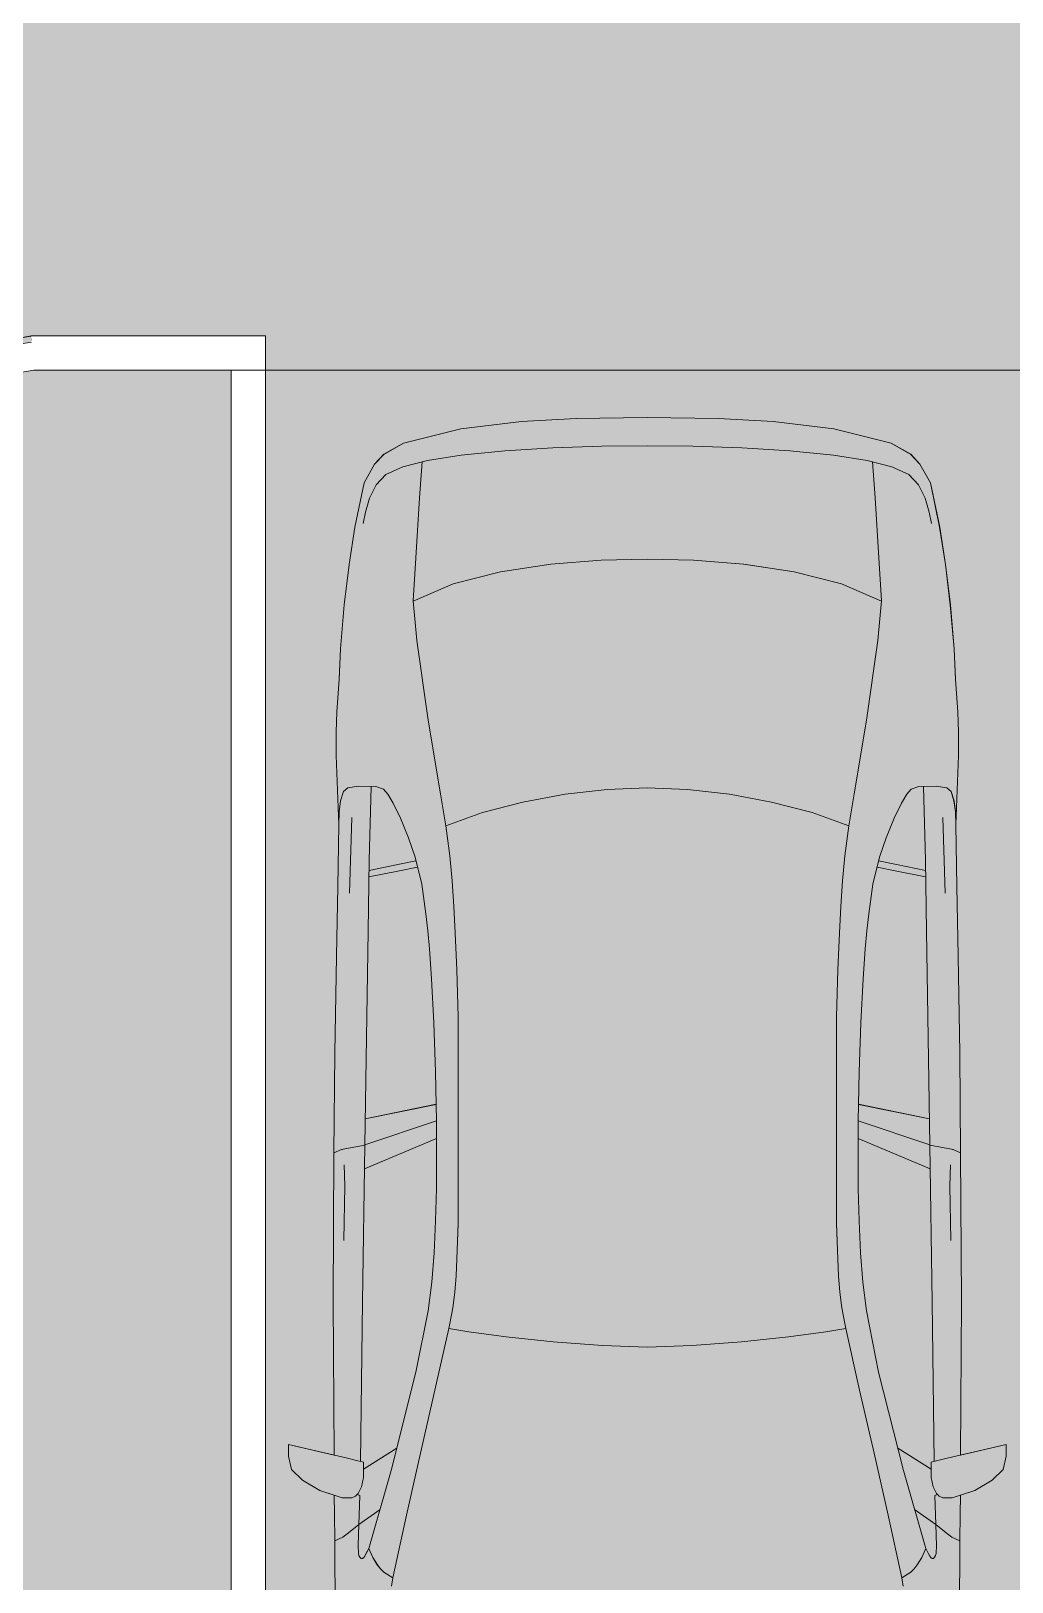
# Model space of a CAD drawing. Header units: millimetres. Extents: x -284281 to 1648660, y -821378 to -151356.
# Drawn here: x 219953 to 222817, y -269226 to -264697 of the extents above; entities that cross this region are included whole.
import ezdxf

# ---------------------------------------------------------------- set-up
doc = ezdxf.new("R2010")
doc.units = ezdxf.units.MM
doc.header["$MEASUREMENT"] = 0
doc.set_wipeout_variables(frame=1)
doc.linetypes.add('Wipeout_Contour', pattern=[1000, 0, -1000])
for name, color, linetype in [('Cars', 7, 'Continuous'), ('Extérieur - Environnement', 7, 'Continuous'), ('Sols_ Dalles', 7, 'Continuous'), ('Structure - Murs extérieurs', 7, 'Continuous')]:
    doc.layers.add(name, color=color, linetype=linetype)

# ---------------------------------------------------------------- blocks, each defined once
blk = doc.blocks.new('Dalle_14_1', base_point=(217961.3, -273253.3))
at = {"layer": 'Sols_ Dalles', "linetype": 'Continuous', "lineweight": 0, "true_color": 0x2e271c}
blk.add_hatch(color=250, dxfattribs=at).paths.add_polyline_path([(217961.3, -273253.3, 0.415791), (219972.1, -275253.2), (252109.1, -275106, 0.414214), (254098.3, -273095.2), (254087.4, -271073, -0.001346), (254087.4, -271062.3), (253905.6, -271062.3), (253905.6, -267687.3), (253887.3, -267687.3), (253887.3, -265687.3), (250537.6, -265687.3), (250537.6, -270787.3), (250537.7, -271092.1), (250548.6, -273114.3), (220537.6, -273253.3), (220537.6, -270687.3), (220537.6, -265687.3), (219961.3, -265687.3, 0.258849), (218113.8, -267154.8, 0.098562), (217961.3, -267920.6)])
at = {"layer": 'Sols_ Dalles', "color": 250, "linetype": 'Continuous', "lineweight": 5, "true_color": 0x1f1f1f, "flags": 128}
blk.add_lwpolyline([(217961.3, -273253.3, 0.415791), (219972.1, -275253.2), (252109.1, -275106, 0.414214), (254098.3, -273095.2), (254087.4, -271073, -0.001346), (254087.4, -271062.3), (253905.6, -271062.3), (253905.6, -267687.3), (253887.3, -267687.3), (253887.3, -265687.3), (250537.6, -265687.3), (250537.6, -270787.3), (250537.7, -271092.1), (250548.6, -273114.3), (220537.6, -273253.3), (220537.6, -270687.3), (220537.6, -265687.3), (219961.3, -265687.3, 0.258849), (218113.8, -267154.8, 0.098562), (217961.3, -267920.6)], format="xyb", close=True, dxfattribs=at)
blk = doc.blocks.new('Mur_62_1', base_point=(220537.6, -270787.3))
at = {"color": 254, "linetype": 'Wipeout_Contour', "lineweight": 0, "ltscale": 1035785.913014329}
blk.add_wipeout([(220537.6, -265687.3), (220637.6, -265587.3), (220537.6, -265587.3)], dxfattribs=at).dxf.layer = 'Structure - Murs extérieurs'
at = {"color": 254, "linetype": 'Wipeout_Contour', "lineweight": 0, "ltscale": 1389018.786850129}
blk.add_wipeout([(220537.6, -265687.3), (220537.6, -270687.3), (220637.6, -270687.3), (220637.6, -265687.3)], dxfattribs=at).dxf.layer = 'Structure - Murs extérieurs'
at = {"color": 254, "linetype": 'Wipeout_Contour', "lineweight": 0, "ltscale": 1035926.861713078}
blk.add_wipeout([(220537.6, -265687.3), (220637.6, -265687.3), (220637.6, -265587.3)], dxfattribs=at).dxf.layer = 'Structure - Murs extérieurs'
at = {"layer": 'Structure - Murs extérieurs', "color": 7, "linetype": 'Continuous', "lineweight": 5, "flags": 128}
for points in [[(220637.6, -265587.3), (220537.6, -265587.3)], [(220637.6, -270687.3), (220637.6, -265587.3)], [(220537.6, -265687.3), (220537.6, -270687.3)]]:
    blk.add_lwpolyline(points, dxfattribs=at)
blk = doc.blocks.new('Mur_63_1', base_point=(220537.6, -265687.3))
at = {"color": 254, "linetype": 'Wipeout_Contour', "lineweight": 0, "ltscale": 1380273.231885959}
blk.add_wipeout([(219953.1, -265587.3), (219961.3, -265687.3), (220537.6, -265687.3), (220537.6, -265587.3)], dxfattribs=at).dxf.layer = 'Structure - Murs extérieurs'
at = {"layer": 'Structure - Murs extérieurs', "color": 7, "linetype": 'Continuous', "lineweight": 5, "flags": 128}
for points in [[(220537.6, -265587.3), (219953.1, -265587.3)], [(219961.3, -265687.3), (220537.6, -265687.3)]]:
    blk.add_lwpolyline(points, dxfattribs=at)
blk = doc.blocks.new('Mur_64_1', base_point=(219961.3, -265687.3))
at = {"layer": 'Structure - Murs extérieurs', "color": 7, "linetype": 'Continuous', "lineweight": 5}
for radius, start in [(2531.4, 99.2457), (2431.4, 99.4344)]:
    blk.add_arc((220359.9, -268085.9), radius, start, 157.4841, dxfattribs=at)
blk = doc.blocks.new('Car 0025')
at = {"layer": 'Cars', "color": 7, "linetype": 'Continuous', "lineweight": 13}
for p, q in [((-219.5, 4667.4), (-379.7, 4658.6)), ((-379.7, 4658.6), (-219.5, 4667.4)), ((-12.1, 4670), (-219.5, 4667.4)), ((-219.5, 4667.4), (-12.1, 4670)), ((195.3, 4667.4), (-12.1, 4670)), ((195.3, 4667.4), (-12.1, 4670)), ((355.5, 4658.6), (195.3, 4667.4)), ((355.5, 4658.6), (195.3, 4667.4)), ((-556.6, 4637.7), (-723.6, 4595.1)), ((-723.6, 4595.1), (-556.6, 4637.7)), ((-379.7, 4658.6), (-556.6, 4637.7)), ((-556.6, 4637.7), (-379.7, 4658.6)), ((532.4, 4637.7), (355.5, 4658.6)), ((532.4, 4637.7), (355.5, 4658.6)), ((699.4, 4595.1), (532.4, 4637.7)), ((699.4, 4595.1), (532.4, 4637.7)), ((-723.6, 4595.1), (-781.2, 4562.9)), ((-781.2, 4562.9), (-723.6, 4595.1)), ((-428.3, 4573.2), (-287.8, 4581.6)), ((-287.8, 4581.6), (-145.2, 4586.3)), ((-145.2, 4586.3), (-12.1, 4587.6)), ((121, 4586.3), (-12.1, 4587.6)), ((263.6, 4581.6), (121, 4586.3)), ((404.1, 4573.2), (263.6, 4581.6)), ((757, 4562.9), (699.4, 4595.1)), ((757, 4562.9), (699.4, 4595.1)), ((-808.1, 4534), (-838.7, 4479.2)), ((-838.7, 4479.2), (-808.1, 4534)), ((-781.2, 4562.9), (-808.1, 4534)), ((-808.1, 4534), (-781.2, 4562.9)), ((-653.9, 4545.2), (-725.8, 4526.4)), ((-669.8, 4541.1), (-677, 4436)), ((-653.9, 4545.2), (-555.5, 4560.7)), ((-555.6, 4560.7), (-428.3, 4573.2)), ((531.4, 4560.7), (404.1, 4573.2)), ((629.7, 4545.2), (531.3, 4560.7)), ((629.7, 4545.2), (701.6, 4526.4)), ((645.6, 4541.1), (652.8, 4436)), ((783.9, 4534), (757, 4562.9)), ((783.9, 4534), (757, 4562.9)), ((814.5, 4479.2), (783.9, 4534)), ((814.5, 4479.2), (783.9, 4534)), ((-804.1, 4473.7), (-775.5, 4503.8)), ((-775.5, 4503.8), (-725.8, 4526.4)), ((751.3, 4503.8), (701.6, 4526.4)), ((779.9, 4473.7), (751.3, 4503.8)), ((-838.7, 4479.2), (-865.6, 4350.2)), ((-865.6, 4350.2), (-838.7, 4479.2)), ((-822.9, 4435.1), (-804.1, 4473.7)), ((798.7, 4435.1), (779.9, 4473.7)), ((841.4, 4350.2), (814.5, 4479.2)), ((841.4, 4350.2), (814.5, 4479.2)), ((-841.6, 4360.5), (-835.2, 4394.2)), ((-835.2, 4394.2), (-822.9, 4435.1)), ((-677, 4436), (-687.9, 4260.3)), ((652.8, 4436), (663.7, 4260.3)), ((811, 4394.2), (798.7, 4435.1)), ((817.4, 4360.5), (811, 4394.2)), ((-865.6, 4350.2), (-882.9, 4241.4)), ((-865.6, 4350.2), (-882.9, 4241.4)), ((858.7, 4241.4), (841.4, 4350.2)), ((841.4, 4350.2), (858.7, 4241.4)), ((-687.9, 4260.3), (-696.1, 4134.7)), ((663.7, 4260.3), (671.9, 4134.7)), ((-882.9, 4241.4), (-896.8, 4123.3)), ((-882.9, 4241.4), (-896.8, 4123.3)), ((-882.9, 4241.4), (-882.9, 4241.4)), ((-440.9, 4220.2), (-578.8, 4185.2)), ((-293.4, 4242.1), (-440.9, 4220.2)), ((-146.9, 4253.4), (-293.4, 4242.1)), ((-12.1, 4256.8), (-146.9, 4253.4)), ((-12.1, 4256.8), (122.7, 4253.4)), ((122.7, 4253.4), (269.2, 4242.1)), ((269.2, 4242.1), (416.7, 4220.2)), ((416.7, 4220.2), (554.6, 4185.2)), ((872.6, 4123.3), (858.7, 4241.4)), ((858.7, 4241.4), (872.6, 4123.3)), ((-578.8, 4185.2), (-696.1, 4134)), ((554.6, 4185.2), (671.9, 4134)), ((-896.8, 4123.3), (-908.3, 3994.9)), ((-908.3, 3994.9), (-896.8, 4123.3)), ((-696.1, 4134.7), (-684.8, 4018.8)), ((671.9, 4134.7), (660.6, 4018.8)), ((884.1, 3994.9), (872.6, 4123.3)), ((884.1, 3994.9), (872.6, 4123.3)), ((-908.3, 3994.9), (-912.1, 3905.8)), ((-912.1, 3905.8), (-908.3, 3994.9)), ((-684.8, 4018.8), (-652, 3786.7)), ((660.6, 4018.8), (627.8, 3786.7)), ((887.9, 3905.8), (884.1, 3994.9)), ((887.9, 3905.8), (884.1, 3994.9)), ((-912.1, 3905.8), (-918.5, 3810.1)), ((-918.5, 3810.1), (-912.1, 3905.8)), ((894.3, 3810.1), (887.9, 3905.8)), ((894.3, 3810.1), (887.9, 3905.8)), ((-918.5, 3810.1), (-920.3, 3752.2)), ((-920.3, 3752.2), (-918.5, 3810.1)), ((896.1, 3752.2), (894.3, 3810.1)), ((896.1, 3752.2), (894.3, 3810.1)), ((-652, 3786.7), (-615.8, 3571.1)), ((627.8, 3786.7), (591.6, 3571.1)), ((-920.3, 3752.2), (-920.3, 3683.6)), ((-920.3, 3752.2), (-920.3, 3683.6)), ((896.1, 3683.6), (896.1, 3752.2)), ((896.1, 3752.2), (896.1, 3683.6)), ((-920.3, 3683.6), (-913, 3480.7)), ((-913, 3480.7), (-920.3, 3683.6)), ((888.9, 3480.7), (896.1, 3683.6)), ((888.9, 3480.7), (896.1, 3683.6)), ((-899.1, 3578.6), (-907.5, 3550.6)), ((-886.4, 3589.1), (-899.1, 3578.6)), ((-855.4, 3593.9), (-886.4, 3589.1)), ((-804.8, 3592.7), (-855.4, 3593.9)), ((-824, 3377.8), (-818.1, 3593)), ((-782.3, 3585.5), (-804.8, 3592.7)), ((-769.3, 3570.3), (-782.3, 3585.5)), ((-129.6, 3584), (-252.3, 3570.1)), ((-12.1, 3588.7), (-129.6, 3584)), ((-12.1, 3588.7), (105.4, 3584)), ((105.4, 3584), (228.1, 3570.1)), ((745.1, 3570.3), (758.1, 3585.5)), ((758.1, 3585.5), (780.6, 3592.7)), ((780.6, 3592.7), (831.2, 3593.9)), ((799.8, 3377.8), (793.9, 3593)), ((831.2, 3593.9), (862.2, 3589.1)), ((862.2, 3589.1), (874.9, 3578.6)), ((874.9, 3578.6), (883.3, 3550.6)), ((-907.5, 3550.6), (-911.8, 3519.1)), ((-754.4, 3544.1), (-769.3, 3570.3)), ((-733, 3500.1), (-754.4, 3544.1)), ((-615.8, 3571.1), (-600.6, 3478)), ((-375.1, 3547.5), (-492.9, 3516.7)), ((-252.3, 3570.1), (-375.1, 3547.5)), ((228.1, 3570.1), (350.9, 3547.5)), ((350.9, 3547.5), (468.7, 3516.7)), ((591.6, 3571.1), (576.4, 3478)), ((708.8, 3500.1), (730.2, 3544.1)), ((730.2, 3544.1), (745.1, 3570.3)), ((883.3, 3550.6), (887.6, 3519.1)), ((-911.8, 3519.1), (-913, 3480.7)), ((-874.4, 3501.9), (-881.8, 3281.1)), ((-709.6, 3442.8), (-733, 3500.1)), ((-492.9, 3516.7), (-600.6, 3478)), ((468.7, 3516.7), (576.4, 3478)), ((685.4, 3442.8), (708.8, 3500.1)), ((850.2, 3501.9), (857.6, 3281.1)), ((887.6, 3519.1), (888.9, 3480.7)), ((-913, 3480.7), (-915.3, 3300.4)), ((-915.3, 3300.4), (-913, 3480.7)), ((-690.2, 3386.2), (-709.6, 3442.8)), ((-600.6, 3478), (-588.9, 3390.6)), ((576.4, 3478), (564.8, 3390.6)), ((666.1, 3386.2), (685.4, 3442.8)), ((891.1, 3300.4), (888.9, 3480.7)), ((891.1, 3300.4), (888.9, 3480.7)), ((-826.9, 3170.4), (-824, 3377.8)), ((-824.4, 3348), (-740, 3365.2)), ((-740.3, 3346), (-682.9, 3357.1)), ((-740, 3365.2), (-687.5, 3375.4)), ((-670.4, 3308.1), (-690.2, 3386.2)), ((-588.9, 3390.6), (-582.3, 3317.1)), ((564.8, 3390.6), (558.1, 3317.1)), ((646.2, 3308.1), (666.1, 3386.2)), ((716.1, 3346), (658.7, 3357.1)), ((715.8, 3365.2), (663.3, 3375.4)), ((800.2, 3348), (715.8, 3365.2)), ((802.7, 3170.4), (799.8, 3377.8)), ((-824.7, 3328.7), (-740.3, 3346)), ((-659, 3220.7), (-670.4, 3308.1)), ((-582.3, 3317.1), (-577.3, 3242.7)), ((558.1, 3317.1), (553.1, 3242.7)), ((634.8, 3220.7), (646.2, 3308.1)), ((800.5, 3328.7), (716.1, 3346)), ((-915.3, 3300.4), (-919.6, 3097.2)), ((-915.3, 3300.4), (-919.6, 3097.2)), ((895.4, 3097.2), (891.1, 3300.4)), ((891.1, 3300.4), (895.4, 3097.2)), ((-653.2, 3171.1), (-659, 3220.7)), ((-577.3, 3242.7), (-572.9, 3165.9)), ((553.1, 3242.7), (548.7, 3165.9)), ((629, 3171.1), (634.8, 3220.7)), ((-831.9, 2859.6), (-826.9, 3170.4)), ((-648.1, 3119.2), (-653.2, 3171.1)), ((623.9, 3119.2), (629, 3171.1)), ((807.7, 2859.6), (802.7, 3170.4)), ((-572.9, 3165.9), (-568.1, 3057.7)), ((548.7, 3165.9), (543.9, 3057.7)), ((-919.6, 3097.2), (-924.4, 2813.9)), ((-919.6, 3097.2), (-924.4, 2813.9)), ((-641.8, 3031.2), (-648.1, 3119.2)), ((617.6, 3031.2), (623.9, 3119.2)), ((900.2, 2813.9), (895.4, 3097.2)), ((895.4, 3097.2), (900.2, 2813.9)), ((-568.1, 3057.8), (-564.2, 2920.2)), ((543.9, 3057.8), (540, 2920.2)), ((-635.4, 2903.1), (-641.8, 3031.2)), ((611.2, 2903.1), (617.6, 3031.2)), ((-630.4, 2759.9), (-635.4, 2903.1)), ((-564.2, 2920.2), (-564.1, 2317.3)), ((540, 2920.2), (539.9, 2317.3)), ((606.2, 2759.9), (611.2, 2903.1)), ((-836.8, 2545.3), (-831.9, 2859.6)), ((812.6, 2545.3), (807.7, 2859.6)), ((-924.4, 2813.9), (-926.9, 2522.7)), ((-924.4, 2813.9), (-926.9, 2522.7)), ((902.7, 2522.7), (900.2, 2813.9)), ((900.2, 2813.9), (902.7, 2522.7)), ((-628, 2616.3), (-630.4, 2759.9)), ((603.8, 2616.3), (606.2, 2759.9)), ((-835.6, 2622.4), (-628.8, 2664.8)), ((811.4, 2622.4), (604.6, 2664.8)), ((-628, 2616.3), (-836.8, 2546.4)), ((-627.5, 2418.3), (-628, 2616.3)), ((603.3, 2418.3), (603.8, 2616.3)), ((603.8, 2616.3), (812.6, 2546.4)), ((-900, 2533.7), (-874.1, 2538.4)), ((-874.1, 2538.4), (-836.8, 2545.3)), ((-836.8, 2545.3), (-843.3, 2088.2)), ((-837.8, 2476.4), (-627.9, 2564.8)), ((813.6, 2476.4), (603.7, 2564.8)), ((812.6, 2545.3), (819.1, 2088.2)), ((849.9, 2538.4), (812.6, 2545.3)), ((875.8, 2533.7), (849.9, 2538.4)), ((-926.9, 2522.7), (-928.9, 2089.8)), ((-928.9, 2089.8), (-926.9, 2522.7)), ((-926.9, 2522.7), (-905.2, 2532.4)), ((-905.2, 2532.4), (-903.2, 2533)), ((-903.2, 2533), (-900, 2533.7)), ((879.1, 2533), (875.8, 2533.7)), ((881, 2532.4), (879.1, 2533)), ((902.7, 2522.7), (881, 2532.4)), ((904.7, 2089.8), (902.7, 2522.7)), ((904.7, 2089.8), (902.7, 2522.7)), ((-897, 2487.7), (-895.5, 2426.5)), ((872.8, 2487.7), (871.3, 2426.5)), ((-895.5, 2426.5), (-898.1, 2267.2)), ((-630.6, 2324.2), (-627.5, 2418.3)), ((606.4, 2324.2), (603.3, 2418.3)), ((871.3, 2426.5), (873.9, 2267.2)), ((-634.8, 2231.6), (-630.6, 2324.2)), ((-564.1, 2317.3), (-567.9, 2213)), ((539.9, 2317.3), (543.8, 2213)), ((610.6, 2231.6), (606.4, 2324.2)), ((-640.9, 2145.4), (-634.8, 2231.6)), ((616.7, 2145.4), (610.6, 2231.6)), ((-567.9, 2213), (-570.5, 2163.8)), ((543.8, 2213), (546.3, 2163.8)), ((-652.1, 2062.2), (-640.9, 2145.4)), ((-570.5, 2163.8), (-574.3, 2116.7)), ((546.3, 2163.8), (550.1, 2116.7)), ((627.9, 2062.2), (616.7, 2145.4)), ((-928.9, 2089.8), (-926.4, 1640.4)), ((-926.4, 1640.4), (-928.9, 2089.8)), ((-843.3, 2088.2), (-849.7, 1622.1)), ((-574.3, 2116.7), (-580.1, 2070.5)), ((550.1, 2116.7), (555.9, 2070.5)), ((819.1, 2088.2), (825.5, 1622.1)), ((902.2, 1640.4), (904.7, 2089.8)), ((902.2, 1640.4), (904.7, 2089.8)), ((-687.5, 1882.8), (-652.1, 2062.2)), ((-580.1, 2070.5), (-588.5, 2025.1)), ((555.9, 2070.5), (564.3, 2025.1)), ((663.3, 1882.8), (627.9, 2062.2)), ((-591.8, 2010.3), (-632, 1830.3)), ((-591.8, 2010.3), (-588.8, 2024.6)), ((-591.8, 2010.3), (-532.9, 2000.2)), ((-588.8, 2024.6), (-588.4, 2025.3)), ((-532.9, 2000.2), (-424.2, 1986.1)), ((508.7, 2000.2), (400, 1986.1)), ((567.6, 2010.3), (508.7, 2000.2)), ((564.6, 2024.6), (564.2, 2025.3)), ((567.6, 2010.3), (564.6, 2024.6)), ((567.6, 2010.3), (607.8, 1830.3)), ((-424.2, 1986.1), (-287.2, 1971.5)), ((-287.2, 1971.5), (-142.7, 1960.1)), ((-142.7, 1960.1), (-12.1, 1955.6)), ((118.5, 1960.1), (-12.1, 1955.6)), ((263, 1971.5), (118.5, 1960.1)), ((400, 1986.1), (263, 1971.5)), ((-759.7, 1595.1), (-687.5, 1882.8)), ((735.5, 1595.1), (663.3, 1882.8)), ((-632, 1830.3), (-674.2, 1645.7)), ((607.8, 1830.3), (650, 1645.7)), ((-926.4, 1640.4), (-1059.8, 1671.2)), ((-1059.8, 1671.2), (-1059.8, 1636.9)), ((-1059.8, 1671.2), (-887.7, 1631.5)), ((-1059.8, 1671.2), (-1059.8, 1636.9)), ((-1059.8, 1636.9), (-1050.9, 1598.8)), ((-1050.9, 1598.8), (-1059.8, 1636.9)), ((-887.7, 1631.5), (-864.6, 1626)), ((-743.3, 1660.3), (-840.5, 1599.8)), ((-674.2, 1645.7), (-715.3, 1465.4)), ((650, 1645.7), (691.1, 1465.4)), ((719.1, 1660.3), (816.3, 1599.8)), ((863.5, 1631.5), (840.4, 1626)), ((1035.6, 1671.2), (863.5, 1631.5)), ((1035.6, 1671.2), (902.2, 1640.4)), ((1026.7, 1598.8), (1035.6, 1636.9)), ((1026.7, 1598.8), (1035.6, 1636.9)), ((1035.6, 1636.9), (1035.6, 1671.2)), ((1035.6, 1671.2), (1035.6, 1636.9)), ((-1050.9, 1598.8), (-1019.1, 1566.8)), ((-1019.1, 1566.8), (-1050.9, 1598.8)), ((-864.6, 1626), (-840.5, 1619.8)), ((-840.5, 1619.8), (-840.5, 1574.6)), ((-759.7, 1595.1), (-825.1, 1368)), ((735.5, 1595.1), (800.9, 1368)), ((840.4, 1626), (816.3, 1619.8)), ((816.3, 1619.8), (816.3, 1574.6)), ((994.9, 1566.8), (1026.7, 1598.8)), ((994.9, 1566.8), (1026.7, 1598.8)), ((-1019.1, 1566.8), (-968.5, 1537.3)), ((-968.5, 1537.3), (-1019.1, 1566.8)), ((-846.5, 1548.1), (-856.3, 1528)), ((-840.5, 1574.6), (-846.5, 1548.1)), ((816.3, 1574.6), (822.3, 1548.1)), ((822.3, 1548.1), (832.1, 1528)), ((944.3, 1537.3), (994.9, 1566.8)), ((944.3, 1537.3), (994.9, 1566.8)), ((-968.5, 1537.3), (-926, 1523.1)), ((-902.5, 1515.3), (-968.5, 1537.3)), ((-926, 1523.1), (-925.7, 1467.7)), ((-925.7, 1467.7), (-926, 1523.1)), ((-874.6, 1515.3), (-902.5, 1515.3)), ((-864.4, 1520.4), (-874.6, 1515.3)), ((-856.3, 1528), (-864.4, 1520.4)), ((-851.4, 1522.3), (-858.6, 1525.8)), ((-851.4, 1522.3), (-854.4, 1437.8)), ((827.2, 1522.3), (834.4, 1525.8)), ((827.2, 1522.3), (830.2, 1437.8)), ((832.1, 1528), (840.2, 1520.4)), ((840.2, 1520.4), (850.4, 1515.3)), ((850.4, 1515.3), (878.3, 1515.3)), ((878.3, 1515.3), (944.3, 1537.3)), ((901.5, 1467.7), (901.8, 1523.1)), ((901.5, 1467.7), (901.8, 1523.1)), ((901.8, 1523.1), (944.3, 1537.3)), ((-925.7, 1467.7), (-924.7, 1389.7)), ((-925.7, 1467.7), (-924.7, 1389.7)), ((-792.3, 1482), (-854.4, 1437.8)), ((-715.3, 1465.4), (-755.5, 1282.4)), ((691.1, 1465.4), (731.3, 1282.4)), ((768.1, 1482), (830.2, 1437.8)), ((900.5, 1389.7), (901.5, 1467.7)), ((901.5, 1467.7), (900.5, 1389.7)), ((-879.3, 1417.7), (-900.9, 1401.3)), ((-854.4, 1437.8), (-879.3, 1417.7)), ((-854.4, 1437.8), (-856.2, 1376.4)), ((830.2, 1437.8), (855.1, 1417.7)), ((830.2, 1437.8), (832, 1376.4)), ((855.1, 1417.7), (876.7, 1401.3)), ((-900.9, 1401.3), (-924.7, 1389.7)), ((-924.7, 1389.7), (-920.5, 734.5)), ((-924.7, 1389.7), (-920.5, 734.5)), ((-856.2, 1376.4), (-855, 1353.4)), ((-832.4, 1354), (-825.1, 1368)), ((-825.1, 1368), (-813.7, 1341.5)), ((800.9, 1368), (789.5, 1341.5)), ((808.2, 1354), (800.9, 1368)), ((832, 1376.4), (830.8, 1353.4)), ((876.7, 1401.3), (900.5, 1389.7)), ((896.3, 734.5), (900.5, 1389.7)), ((900.5, 1389.7), (896.3, 734.5)), ((-855, 1353.4), (-853.9, 1347.6)), ((-853.9, 1347.6), (-851, 1342)), ((-847.5, 1338.9), (-851, 1342)), ((-843.8, 1338.8), (-847.5, 1338.9)), ((-839.9, 1341.4), (-843.8, 1338.8)), ((-839.9, 1341.4), (-836.8, 1345.8)), ((-836.8, 1345.8), (-832.5, 1354)), ((-813.7, 1341.5), (-800.3, 1320)), ((-800.3, 1320), (-791.1, 1308.8)), ((776.1, 1320), (766.9, 1308.8)), ((789.5, 1341.5), (776.1, 1320)), ((812.6, 1345.8), (808.3, 1354)), ((815.7, 1341.4), (812.6, 1345.8)), ((815.7, 1341.4), (819.6, 1338.8)), ((819.6, 1338.8), (823.3, 1338.9)), ((823.3, 1338.9), (826.8, 1342)), ((829.7, 1347.6), (826.8, 1342)), ((830.8, 1353.4), (829.7, 1347.6)), ((-791.1, 1308.8), (-781.4, 1298.4)), ((-781.4, 1298.4), (-755.5, 1282.4)), ((-755.5, 1282.4), (-758.8, 1257.5)), ((-755.5, 1282.4), (-755.5, 1282.4)), ((757.2, 1298.4), (731.3, 1282.4)), ((731.3, 1282.4), (734.6, 1257.5)), ((731.3, 1282.4), (731.3, 1282.4)), ((766.9, 1308.8), (757.2, 1298.4))]:
    blk.add_line(p, q, dxfattribs=at)

msp = doc.modelspace()

# ---------------------------------------------------------------- hatches: boundary and pattern name
at = {"linetype": 'Continuous', "lineweight": 0, "true_color": 0x6f6f6f}
h = msp.add_hatch(color=8, dxfattribs=at)
h.paths.add_polyline_path([(141848.4421, -295062.57111), (269220.82107, -293826.86817), (269220.82107, -270902.73426), (268763.04853, -270902.73426), (254213.59981, -271040.57524), (254213.59981, -163437.63526), (153156.19977, -163437.63526), (153156.19977, -271040.57524), (153182.9625, -271040.57014), (153183.14559, -272000.51417, -0.4094273642), (149183.68145, -275935.04226), (141848.4421, -275935.04226)])
h.paths.add_polyline_path([(158435.58359, -260639.95299), (155145.58359, -260639.95299), (155145.58359, -248364.9528), (155145.58359, -243089.97435), (155145.58359, -242189.97435), (158435.58359, -242189.97435)], flags=0)
h.paths.add_polyline_path([(161503.43335, -171995.57011), (161503.43335, -193810.57122), (161503.43335, -230015.57011), (161503.43335, -260810.57129), (196775.04197, -260810.57129), (196775.04197, -222495.57011), (186955.54197, -222495.57011), (186955.54197, -218295.57011), (196754.55038, -218295.57011), (196754.55038, -208495.57004), (196754.55038, -204495.57011), (193355.54197, -204495.57011), (193355.54197, -195161.53481), (195576.03357, -195161.53481), (195576.03357, -189810.57129), (217850.06795, -189810.57129), (217850.06795, -262266.88531), (245610.04479, -262266.88531), (245610.04479, -253395.57129), (245626.03357, -253395.57129), (246426.03357, -253395.57129), (247826.03357, -253395.57129), (247826.03357, -248005.57129), (247826.03357, -246605.57129), (245626.03357, -246605.57129), (245610.04479, -246605.57129), (245610.04479, -171995.57011), (212806.27958, -171995.57011)], flags=0)
h.paths.add_polyline_path([(162737.04244, -269433.91257, -0.0903186603), (162858.77258, -268727.62319, -0.2014487277), (163912.63869, -267592.73981, -0.1042114453), (164718.00561, -267415.05524), (165317.97869, -267409.37112, -0.1040446075), (166125.35422, -267571.24421, -0.2382554567), (167284.25653, -268953.31764, -0.0551886218), (167336.83602, -269390.33428), (167338.93075, -269611.43843), (167351.04633, -270890.26697), (167092.5827, -271892.76052, -0.2679491924), (165370.08316, -272909.1243), (164770.11009, -272914.80843, -0.1937174639), (163379.25202, -272370.18517, -0.0705687558), (163028.66346, -271931.26196, -0.1316524976), (162751.25276, -270933.84526)], flags=0)
h.paths.add_polyline_path([(175327.75206, -275599.00212, -0.4157910988), (173316.98603, -273599.0311), (173316.98603, -273452.05237), (173330.48786, -267377.82411, -0.3805567013), (175316.98603, -265609.82626), (175394.71409, -265609.82626), (175394.71409, -270609.82626), (190394.71409, -270609.82626), (190394.71409, -265609.82626), (195356.19118, -265609.82626, -0.4142135624), (196856.19118, -267109.82626), (196856.19118, -273660.69924, -0.3455016121), (195137.28541, -275433.43196)], flags=0)
h.paths.add_polyline_path([(205510.09252, -271504.08297, -0.1344739343), (205230.94767, -270484.93746), (205230.94767, -268984.93746, -0.4142135624), (207230.94767, -266984.93746), (207830.94767, -266984.93746, -0.4142135624), (209830.94767, -268984.93746), (209830.94767, -270484.93746, -0.1288203455), (209574.03043, -271465.58136, -0.2709362909), (207830.94767, -272484.93746), (207230.94767, -272484.93746, -0.2649799965)], flags=0)
h.paths.add_polyline_path([(217862.68721, -273329.32486), (217869.94938, -267730.33623, -0.0985615086), (218100.71805, -266943.72092), (218117.68082, -266951.54513, -0.2588490016), (219955.479, -265605.82722), (219953.14148, -265587.29374), (220637.56856, -265587.29374), (220637.56856, -265687.29374), (220637.56856, -270687.29374), (250537.56856, -270687.29374), (250537.56856, -265687.29374), (252208.00356, -265687.29374), (254186.29382, -265687.29374), (254186.29382, -267687.29374), (254186.29382, -271062.25464, 0.001345761), (254186.3228, -271073.02067), (254197.20856, -273095.23292, -0.4142135624), (252208.00356, -275105.96997), (243484.53401, -275105.96997, -0.0051889555), (243431.43827, -275116.10287), (235447.992, -275196.19066), (220071.01237, -275253.23979, -0.3865533313), (217873.0891, -273475.38502, -0.0251892193)], flags=0)
at = {"layer": 'Sols_ Dalles', "linetype": 'Continuous', "lineweight": 0, "true_color": 0x2e271c}
msp.add_hatch(color=250, dxfattribs=at).paths.add_polyline_path([(217961.30948, -273253.26877, 0.4157910988), (219972.07551, -275253.23979), (252109.0667, -275105.96997, 0.4142135624), (254098.2717, -273095.23292), (254087.38594, -271073.02067, -0.001345761), (254087.35696, -271062.25464), (254087.35696, -267687.29374), (254087.35696, -265687.29374), (250537.56856, -265687.29374), (250537.56856, -270787.29219), (250537.72938, -271092.1288), (250548.61514, -273114.34105), (220537.56856, -273253.26877), (220537.56856, -270687.29374), (220537.56856, -265687.29374), (219961.30948, -265687.29374, 0.2588489053), (218113.76339, -267154.75238, 0.0985616194), (217961.30948, -267920.63319)])

# ---------------------------------------------------------------- linework, layer by layer
at = {"color": 9, "linetype": 'Continuous', "lineweight": 5}
msp.add_lwpolyline([(217873.0891, -273475.38502, 0.3865533313), (220071.01237, -275253.23979), (235447.992, -275196.19066), (243431.43827, -275116.10287, 0.0051889555), (243484.53401, -275105.96997), (252208.00356, -275105.96997, 0.4142135624), (254197.20856, -273095.23292), (254186.3228, -271073.02067, -0.001345761), (254186.29382, -271062.25464), (254186.29382, -267687.29374), (254186.29382, -265687.29374), (252208.00356, -265687.29374), (250537.56856, -265687.29374), (250537.56856, -270687.29374), (220637.56856, -270687.29374), (220637.56856, -265687.29374), (220637.56856, -265587.29374), (219953.14148, -265587.29374), (219955.479, -265605.82722, 0.2588490016), (218117.68082, -266951.54513), (218100.71805, -266943.72092, 0.0985615086), (217869.94938, -267730.33623), (217862.68721, -273329.32486, 0.0251892193)], format="xyb", close=True, dxfattribs=at)
at = {"layer": 'Extérieur - Environnement', "color": 7, "linetype": 'Continuous', "lineweight": 13}
for p, q in [((221384.81673, -265837.16376), (221207.87715, -265858.07583)), ((221207.87715, -265858.07583), (221384.81673, -265837.16376)), ((221544.94572, -265828.35565), (221384.81673, -265837.16376)), ((221384.81673, -265837.16376), (221544.94572, -265828.35565)), ((221752.38896, -265825.76352), (221544.94572, -265828.35565)), ((221544.94572, -265828.35565), (221752.38896, -265825.76352)), ((221959.8322, -265828.35565), (221752.38896, -265825.76352)), ((221959.8322, -265828.35565), (221752.38896, -265825.76352)), ((222119.96119, -265837.16376), (221959.8322, -265828.35565)), ((222119.96119, -265837.16376), (221959.8322, -265828.35565)), ((222296.90077, -265858.07583), (222119.96119, -265837.16376)), ((222296.90077, -265858.07583), (222119.96119, -265837.16376)), ((221040.85303, -265900.70288), (220983.25696, -265932.91234)), ((220983.25696, -265932.91234), (221040.85303, -265900.70288)), ((221207.87715, -265858.07583), (221040.85303, -265900.70288)), ((221040.85303, -265900.70288), (221207.87715, -265858.07583)), ((222463.92489, -265900.70288), (222296.90077, -265858.07583)), ((222463.92489, -265900.70288), (222296.90077, -265858.07583)), ((222521.52096, -265932.91234), (222463.92489, -265900.70288)), ((222521.52096, -265932.91234), (222463.92489, -265900.70288)), ((220983.25696, -265932.91234), (220956.3947, -265961.82058)), ((220956.3947, -265961.82058), (220983.25696, -265932.91234)), ((221110.62676, -265950.54523), (221208.9438, -265935.10232)), ((221208.92595, -265935.10512), (221336.15425, -265922.56225)), ((221336.15425, -265922.56225), (221476.71319, -265914.1449)), ((221476.71319, -265914.1449), (221619.26206, -265909.47744)), ((221619.26206, -265909.47744), (221752.38896, -265908.16262)), ((221885.51586, -265909.47744), (221752.38896, -265908.16262)), ((222028.06473, -265914.1449), (221885.51586, -265909.47744)), ((222168.62367, -265922.56225), (222028.06473, -265914.1449)), ((222295.85197, -265935.10512), (222168.62367, -265922.56225)), ((222394.15116, -265950.54523), (222295.83412, -265935.10232)), ((222548.38322, -265961.82058), (222521.52096, -265932.91234)), ((222548.38322, -265961.82058), (222521.52096, -265932.91234)), ((220956.3947, -265961.82058), (220925.7438, -266016.53951)), ((220925.7438, -266016.53951), (220956.3947, -265961.82058)), ((220989.02505, -265991.93877), (221038.70327, -265969.40014)), ((221110.62676, -265950.54523), (221038.70327, -265969.40014)), ((221094.66163, -265954.73053), (221087.53002, -266059.81149)), ((222394.15116, -265950.54523), (222466.07465, -265969.40014)), ((222410.11629, -265954.73053), (222417.2479, -266059.81149)), ((222515.75287, -265991.93877), (222466.07465, -265969.40014)), ((222579.03412, -266016.53951), (222548.38322, -265961.82058)), ((222579.03412, -266016.53951), (222548.38322, -265961.82058)), ((220925.7438, -266016.53951), (220898.84835, -266145.58991)), ((220898.84835, -266145.58991), (220925.7438, -266016.53951)), ((220941.54164, -266060.72295), (220960.40434, -266022.12703)), ((220960.40434, -266022.12703), (220989.02505, -265991.93877)), ((222544.37359, -266022.12703), (222515.75287, -265991.93877)), ((222563.23628, -266060.72295), (222544.37359, -266022.12703)), ((222605.92957, -266145.58991), (222579.03412, -266016.53951)), ((222605.92957, -266145.58991), (222579.03412, -266016.53951)), ((220929.26142, -266101.5348), (220941.54164, -266060.72295)), ((221087.53002, -266059.81149), (221076.634, -266235.46924)), ((222417.2479, -266059.81149), (222428.14392, -266235.46924)), ((222575.51651, -266101.5348), (222563.23628, -266060.72295)), ((220922.86431, -266135.29661), (220929.26142, -266101.5348)), ((222581.91361, -266135.29661), (222575.51651, -266101.5348)), ((220898.84835, -266145.58991), (220881.55415, -266254.37058)), ((220898.84835, -266145.58991), (220881.55415, -266254.37058)), ((222623.22377, -266254.37058), (222605.92957, -266145.58991)), ((222605.92957, -266145.58991), (222623.22377, -266254.37058)), ((220881.55544, -266254.35953), (220867.73201, -266372.4389)), ((220881.55544, -266254.35953), (220867.73201, -266372.4389)), ((220881.55415, -266254.37058), (220881.55544, -266254.35953)), ((221076.634, -266235.46924), (221068.34285, -266361.04886)), ((221471.10708, -266253.72786), (221323.55127, -266275.56951)), ((221617.63581, -266242.40601), (221471.10708, -266253.72786)), ((221752.38896, -266238.95976), (221617.63581, -266242.40601)), ((221752.38896, -266238.95976), (221887.14211, -266242.40601)), ((221887.14211, -266242.40601), (222033.67084, -266253.72786)), ((222033.67084, -266253.72786), (222181.22665, -266275.56951)), ((222428.14392, -266235.46924), (222436.43507, -266361.04886)), ((222623.22248, -266254.35953), (222637.04591, -266372.4389)), ((222637.04591, -266372.4389), (222623.22377, -266254.37058)), ((221323.55127, -266275.56951), (221185.73123, -266310.61158)), ((222181.22665, -266275.56951), (222319.04669, -266310.61158)), ((221185.73123, -266310.61158), (221068.41049, -266361.74033)), ((222319.04669, -266310.61158), (222436.36743, -266361.74033)), ((220867.73201, -266372.4389), (220856.2093, -266500.92563)), ((220856.2093, -266500.92563), (220867.73201, -266372.4389)), ((221068.34285, -266361.04886), (221079.6835, -266476.98461)), ((222436.43507, -266361.04886), (222425.09442, -266476.98461)), ((222648.56862, -266500.92563), (222637.04591, -266372.4389)), ((222648.56862, -266500.92563), (222637.04591, -266372.4389)), ((221079.6835, -266476.98461), (221112.48294, -266709.07991)), ((222425.09442, -266476.98461), (222392.29498, -266709.07991)), ((220856.2093, -266500.92563), (220852.41332, -266589.93472)), ((220852.41332, -266589.93472), (220856.2093, -266500.92563)), ((222652.3646, -266589.93472), (222648.56862, -266500.92563)), ((222652.3646, -266589.93472), (222648.56862, -266500.92563)), ((220852.41332, -266589.93472), (220845.98843, -266685.68789)), ((220845.98843, -266685.68789), (220852.41332, -266589.93472)), ((222658.78949, -266685.68789), (222652.3646, -266589.93472)), ((222658.78949, -266685.68789), (222652.3646, -266589.93472)), ((220845.98843, -266685.68789), (220844.22376, -266743.57041)), ((220844.22376, -266743.57041), (220845.98843, -266685.68789)), ((221112.48294, -266709.07991), (221148.65518, -266924.69169)), ((222392.29498, -266709.07991), (222356.12274, -266924.69169)), ((222660.55416, -266743.57041), (222658.78949, -266685.68789)), ((222660.55416, -266743.57041), (222658.78949, -266685.68789)), ((220844.22376, -266743.57041), (220844.17922, -266812.14388)), ((220844.22376, -266743.57041), (220844.17922, -266812.14388)), ((222660.5987, -266812.14388), (222660.55416, -266743.57041)), ((222660.55416, -266743.57041), (222660.5987, -266812.14388)), ((220844.17922, -266812.14388), (220851.44037, -267015.11622)), ((220851.44037, -267015.11622), (220844.17922, -266812.14388)), ((222653.33755, -267015.11622), (222660.5987, -266812.14388)), ((222653.33755, -267015.11622), (222660.5987, -266812.14388)), ((220865.43207, -266917.17362), (220857.02748, -266945.17872)), ((220878.13308, -266906.68173), (220865.43207, -266917.17362)), ((220909.11093, -266901.90924), (220878.13308, -266906.68173)), ((220959.72477, -266903.11646), (220909.11093, -266901.90924)), ((220940.51916, -267118.03368), (220946.34258, -266902.79727)), ((220982.19948, -266910.29321), (220959.72477, -266903.11646)), ((220995.19779, -266925.46847), (220982.19948, -266910.29321)), ((221010.09161, -266951.66209), (220995.19779, -266925.46847)), ((221148.65518, -266924.69169), (221163.86866, -267017.73544)), ((221512.17071, -266925.66614), (221389.41591, -266948.26862)), ((221634.85358, -266911.77991), (221512.17071, -266925.66614)), ((221752.38896, -266907.061), (221634.85358, -266911.77991)), ((221752.38896, -266907.061), (221869.92434, -266911.77991)), ((221869.92434, -266911.77991), (221992.60722, -266925.66614)), ((221992.60722, -266925.66614), (222115.36201, -266948.26862)), ((222356.12274, -266924.69169), (222340.90926, -267017.73544)), ((222494.68631, -266951.66209), (222509.58013, -266925.46847)), ((222509.58013, -266925.46847), (222522.57844, -266910.29321)), ((222522.57844, -266910.29321), (222545.05315, -266903.11646)), ((222545.05315, -266903.11646), (222595.66699, -266901.90924)), ((222564.25876, -267118.03368), (222558.43534, -266902.79727)), ((222595.66699, -266901.90924), (222626.64484, -266906.68173)), ((222626.64484, -266906.68173), (222639.34585, -266917.17362)), ((222639.34585, -266917.17362), (222647.75044, -266945.17872)), ((220852.71326, -266976.68211), (220851.44037, -267015.11622)), ((220857.02748, -266945.17872), (220852.71326, -266976.68211)), ((221031.49598, -266995.68437), (221010.09161, -266951.66209)), ((221271.56629, -266979.13343), (221163.86866, -267017.73544)), ((221389.41591, -266948.26862), (221271.56629, -266979.13343)), ((222115.36201, -266948.26862), (222233.21163, -266979.13343)), ((222233.21163, -266979.13343), (222340.90926, -267017.73544)), ((222473.28194, -266995.68437), (222494.68631, -266951.66209)), ((222647.75044, -266945.17872), (222652.06466, -266976.68211)), ((222652.06466, -266976.68211), (222653.33755, -267015.11622)), ((220851.44037, -267015.11622), (220849.22663, -267195.42194)), ((220849.22663, -267195.42194), (220851.44037, -267015.11622)), ((220890.10678, -266993.87959), (220882.68958, -267214.66003)), ((221054.91095, -267052.95632), (221031.49598, -266995.68437)), ((221163.86866, -267017.73544), (221175.54013, -267105.16234)), ((222340.90926, -267017.73544), (222329.23779, -267105.16234)), ((222449.86697, -267052.95632), (222473.28194, -266995.68437)), ((222614.67114, -266993.87959), (222622.08834, -267214.66003)), ((222655.55129, -267195.42194), (222653.33755, -267015.11622)), ((222655.55129, -267195.42194), (222653.33755, -267015.11622)), ((221074.24014, -267109.61749), (221054.91095, -267052.95632)), ((222430.53778, -267109.61749), (222449.86697, -267052.95632)), ((220937.58675, -267325.35055), (220940.51916, -267118.03368)), ((221024.48673, -267130.53691), (221076.96747, -267120.34522)), ((221094.07488, -267187.636), (221074.24014, -267109.61749)), ((221175.53861, -267105.14564), (221182.2315, -267178.67008)), ((222329.23931, -267105.14564), (222322.54642, -267178.67008)), ((222410.70304, -267187.636), (222430.53778, -267109.61749)), ((222480.29119, -267130.53691), (222427.81045, -267120.34522)), ((222567.19118, -267325.35055), (222564.25876, -267118.03368)), ((220939.82567, -267167.06197), (221024.21383, -267149.83017)), ((220940.09857, -267147.76871), (221024.48673, -267130.53691)), ((221024.21383, -267149.83017), (221081.62881, -267138.68025)), ((222480.56409, -267149.83017), (222423.14912, -267138.68025)), ((222564.67935, -267147.76871), (222480.29119, -267130.53691)), ((222564.95225, -267167.06197), (222480.56409, -267149.83017)), ((220849.22663, -267195.42194), (220844.87724, -267398.63248)), ((220849.22663, -267195.42194), (220844.87724, -267398.63248)), ((221105.48384, -267275.12651), (221094.07488, -267187.636)), ((221182.23057, -267178.65615), (221187.19739, -267253.1309)), ((222322.54735, -267178.65615), (222317.58053, -267253.1309)), ((222399.29408, -267275.12651), (222410.70304, -267187.636)), ((222659.90068, -267398.63248), (222655.55129, -267195.42194)), ((222655.55129, -267195.42194), (222659.90068, -267398.63248)), ((221187.1971, -267253.12659), (221191.60052, -267329.92371)), ((222317.58082, -267253.12659), (222313.17741, -267329.92371)), ((221111.33023, -267324.70503), (221105.48384, -267275.12651)), ((222393.44769, -267324.70503), (222399.29408, -267275.12651)), ((220932.62647, -267636.14806), (220937.58675, -267325.35055)), ((221116.42412, -267376.54286), (221111.33023, -267324.70503)), ((221191.60007, -267329.91363), (221196.36568, -267438.03433)), ((222313.17785, -267329.91363), (222308.41224, -267438.03433)), ((222388.3538, -267376.54286), (222393.44769, -267324.70503)), ((222572.15145, -267636.14806), (222567.19118, -267325.35055)), ((221122.66146, -267464.55695), (221116.42412, -267376.54286)), ((222382.11646, -267464.55695), (222388.3538, -267376.54286)), ((220844.87724, -267398.63248), (220840.09172, -267681.8664)), ((220844.87724, -267398.63248), (220840.09172, -267681.8664)), ((221196.36558, -267438.03077), (221200.33645, -267575.55173)), ((222308.41234, -267438.03077), (222304.44147, -267575.55173)), ((222664.6862, -267681.8664), (222659.90068, -267398.63248)), ((222659.90068, -267398.63248), (222664.6862, -267681.8664)), ((221129.04862, -267592.68594), (221122.66146, -267464.55695)), ((222375.7293, -267592.68594), (222382.11646, -267464.55695)), ((221200.33645, -267575.55173), (221200.37501, -268178.51767)), ((222304.44147, -267575.55173), (222304.40291, -268178.51767)), ((221134.04853, -267735.92644), (221129.04862, -267592.68594)), ((222370.72939, -267735.92644), (222375.7293, -267592.68594)), ((220927.66599, -267950.44806), (220932.62647, -267636.14806)), ((222577.11193, -267950.44806), (222572.15145, -267636.14806)), ((220840.09172, -267681.8664), (220837.57338, -267973.11319)), ((220840.09172, -267681.8664), (220837.57338, -267973.11319)), ((222667.20454, -267973.11319), (222664.6862, -267681.8664)), ((222664.6862, -267681.8664), (222667.20454, -267973.11319)), ((221136.47161, -267879.45679), (221134.04853, -267735.92644)), ((222368.30631, -267879.45679), (222370.72939, -267735.92644)), ((220928.88244, -267873.3724), (221135.65373, -267831.0099)), ((222575.89548, -267873.3724), (222369.12419, -267831.0099)), ((221136.47161, -267879.45679), (220927.68321, -267949.35697)), ((221137.01013, -268077.47084), (221136.47161, -267879.45679)), ((222367.76779, -268077.47084), (222368.30631, -267879.45679)), ((222368.30631, -267879.45679), (222577.09471, -267949.35697)), ((220926.69445, -268019.42707), (221136.61179, -267931.00109)), ((222578.08347, -268019.42707), (222368.16613, -267931.00109)), ((220837.57338, -267973.11319), (220835.60515, -268405.99152)), ((220835.60515, -268405.99152), (220837.57338, -267973.11319)), ((220837.57338, -267973.11319), (220859.28207, -267963.34875)), ((220859.28207, -267963.34875), (220861.23758, -267962.78294)), ((220861.23758, -267962.78294), (220864.49563, -267962.08777)), ((220864.49563, -267962.08777), (220890.4089, -267957.43193)), ((220890.4089, -267957.43193), (220927.66599, -267950.44806)), ((220927.66599, -267950.44806), (220921.2272, -268407.60147)), ((222577.11193, -267950.44806), (222583.55072, -268407.60147)), ((222614.36902, -267957.43193), (222577.11193, -267950.44806)), ((222640.28229, -267962.08777), (222614.36902, -267957.43193)), ((222643.54034, -267962.78294), (222640.28229, -267962.08777)), ((222645.49585, -267963.34875), (222643.54034, -267962.78294)), ((222667.20454, -267973.11319), (222645.49585, -267963.34875)), ((222669.17277, -268405.99152), (222667.20454, -267973.11319)), ((222669.17277, -268405.99152), (222667.20454, -267973.11319)), ((220867.46793, -268008.0365), (220868.96652, -268069.30026)), ((222637.30999, -268008.0365), (222635.8114, -268069.30026)), ((220868.96652, -268069.30026), (220866.39033, -268228.63)), ((222635.8114, -268069.30026), (222638.38759, -268228.63)), ((221133.85917, -268171.56036), (221137.01013, -268077.47084)), ((222370.91875, -268171.56036), (222367.76779, -268077.47084)), ((221129.66472, -268264.18443), (221133.85917, -268171.56036)), ((221200.37501, -268178.51767), (221196.5383, -268282.80321)), ((222304.40291, -268178.51767), (222308.23962, -268282.80321)), ((222375.1132, -268264.18443), (222370.91875, -268171.56036)), ((221123.56548, -268350.33641), (221129.66472, -268264.18443)), ((221196.5387, -268282.79561), (221194.00454, -268331.97201)), ((222308.23922, -268282.79561), (222310.77338, -268331.97201)), ((222381.21244, -268350.33641), (222375.1132, -268264.18443)), ((221194.00537, -268331.95584), (221190.20697, -268379.1068)), ((222310.77255, -268331.95584), (222314.57095, -268379.1068)), ((221112.41945, -268433.58816), (221123.56548, -268350.33641)), ((221190.20879, -268379.08424), (221184.38585, -268425.32705)), ((222314.56913, -268379.08424), (222320.39208, -268425.32705)), ((222392.35847, -268433.58816), (222381.21244, -268350.33641)), ((220835.60515, -268405.99152), (220838.08337, -268855.37588)), ((220838.08337, -268855.37588), (220835.60515, -268405.99152)), ((220921.22756, -268407.60147), (220914.78006, -268873.64916)), ((221077.00314, -268612.97487), (221112.41945, -268433.58816)), ((221184.38585, -268425.32705), (221175.95518, -268470.69473)), ((222320.39208, -268425.32705), (222328.82274, -268470.69473)), ((222427.77478, -268612.97487), (222392.35847, -268433.58816)), ((222583.55036, -268407.60147), (222589.99786, -268873.64916)), ((222666.69455, -268855.37588), (222669.17277, -268405.99152)), ((222666.69455, -268855.37588), (222669.17277, -268405.99152)), ((221172.65524, -268485.50019), (221175.73374, -268471.18443)), ((221175.73374, -268471.18443), (221176.04116, -268470.50459)), ((222329.04418, -268471.18443), (222328.73676, -268470.50459)), ((222332.12268, -268485.50019), (222329.04418, -268471.18443)), ((221172.65524, -268485.50019), (221132.49729, -268665.46056)), ((221172.65524, -268485.50019), (221231.6256, -268495.56309)), ((221231.6256, -268495.56309), (221340.24217, -268509.72051)), ((221340.24217, -268509.72051), (221477.32668, -268524.31874)), ((221477.32668, -268524.31874), (221621.77131, -268535.70581)), ((222027.45124, -268524.31874), (221883.00661, -268535.70581)), ((222164.53575, -268509.72051), (222027.45124, -268524.31874)), ((222273.15232, -268495.56309), (222164.53575, -268509.72051)), ((222332.12268, -268485.50019), (222273.15232, -268495.56309)), ((222332.12268, -268485.50019), (222372.28063, -268665.46056)), ((221621.77131, -268535.70581), (221752.38896, -268540.22868)), ((221883.00661, -268535.70581), (221752.38896, -268540.22868)), ((221004.80325, -268900.71807), (221077.00314, -268612.97487)), ((222499.97467, -268900.71807), (222427.77478, -268612.97487)), ((221132.49729, -268665.46056), (221090.31734, -268850.05203)), ((222372.28063, -268665.46056), (222414.46058, -268850.05203)), ((220838.08337, -268855.37588), (220704.71121, -268824.57526)), ((220704.71121, -268824.57526), (220704.71121, -268858.86413)), ((220704.71121, -268824.57526), (220876.74625, -268864.30459)), ((220704.71121, -268824.57526), (220704.71121, -268858.86413)), ((221021.17749, -268835.46068), (220923.99566, -268895.94519)), ((222483.60043, -268835.46068), (222580.78226, -268895.94519)), ((222800.06671, -268824.57526), (222628.03167, -268864.30459)), ((222800.06671, -268824.57526), (222666.69455, -268855.37588)), ((222800.06671, -268858.86413), (222800.06671, -268824.57526)), ((222800.06671, -268824.57526), (222800.06671, -268858.86413)), ((220704.71121, -268858.86413), (220713.57138, -268896.99574)), ((220713.57138, -268896.99574), (220704.71121, -268858.86413)), ((220876.74625, -268864.30459), (220899.87531, -268869.80872)), ((220899.87531, -268869.80872), (220923.99566, -268876.0237)), ((220923.99566, -268876.0237), (220923.99566, -268921.1711)), ((221090.31734, -268850.05203), (221049.16715, -269030.34197)), ((222414.46058, -268850.05203), (222455.61077, -269030.34197)), ((222604.90261, -268869.80872), (222580.78226, -268876.0237)), ((222580.78226, -268876.0237), (222580.78226, -268921.1711)), ((222628.03167, -268864.30459), (222604.90261, -268869.80872)), ((222791.20654, -268896.99574), (222800.06671, -268858.86413)), ((222791.20654, -268896.99574), (222800.06671, -268858.86413)), ((220713.57138, -268896.99574), (220745.42983, -268928.95544)), ((220745.42983, -268928.95544), (220713.57138, -268896.99574)), ((220745.42983, -268928.95544), (220795.96988, -268958.44643)), ((220795.96988, -268958.44643), (220745.42983, -268928.95544)), ((220923.99566, -268921.1711), (220917.98411, -268947.69805)), ((221004.80325, -268900.71807), (220939.38904, -269127.82494)), ((222499.97467, -268900.71807), (222565.38888, -269127.82494)), ((222580.78226, -268921.1711), (222586.79381, -268947.69805)), ((222708.80804, -268958.44643), (222759.34809, -268928.95544)), ((222708.80804, -268958.44643), (222759.34809, -268928.95544)), ((222759.34809, -268928.95544), (222791.20654, -268896.99574)), ((222759.34809, -268928.95544), (222791.20654, -268896.99574)), ((220795.96988, -268958.44643), (220838.48305, -268972.66499)), ((220861.94505, -268980.51188), (220795.96988, -268958.44643)), ((220838.48305, -268972.66499), (220838.74086, -269028.07397)), ((220838.74086, -269028.07397), (220838.48305, -268972.66499)), ((220889.9292, -268980.44581), (220861.94505, -268980.51188)), ((220900.10121, -268975.33817), (220889.9292, -268980.44581)), ((220908.17621, -268967.80458), (220900.10121, -268975.33817)), ((220913.05328, -268973.48156), (220905.8486, -268969.97612)), ((220917.98411, -268947.69805), (220908.17621, -268967.80458)), ((220913.05328, -268973.48156), (220910.08474, -269058.01959)), ((222586.79381, -268947.69805), (222596.60171, -268967.80458)), ((222591.72464, -268973.48156), (222598.92932, -268969.97612)), ((222591.72464, -268973.48156), (222594.69318, -269058.01959)), ((222596.60171, -268967.80458), (222604.67671, -268975.33817)), ((222604.67671, -268975.33817), (222614.84872, -268980.44581)), ((222614.84872, -268980.44581), (222642.83288, -268980.51188)), ((222642.83288, -268980.51188), (222708.80804, -268958.44643)), ((222666.03706, -269028.07397), (222666.29487, -268972.66499)), ((222666.03706, -269028.07397), (222666.29487, -268972.66499)), ((222666.29487, -268972.66499), (222708.80804, -268958.44643)), ((220972.23255, -269013.79792), (220910.08474, -269058.01959)), ((222532.54537, -269013.79792), (222594.69318, -269058.01959)), ((220838.74086, -269028.07397), (220839.79262, -269106.12444)), ((220838.74086, -269028.07397), (220839.79262, -269106.12444)), ((220910.08474, -269058.01959), (220885.22355, -269078.04263)), ((220910.08474, -269058.01959), (220908.2506, -269119.39447)), ((221049.16715, -269030.34197), (221009.00238, -269213.35195)), ((222455.61077, -269030.34197), (222495.77554, -269213.35195)), ((222594.69318, -269058.01959), (222619.55437, -269078.04263)), ((222594.69318, -269058.01959), (222596.52732, -269119.39447)), ((222664.9853, -269106.12444), (222666.03706, -269028.07397)), ((222666.03706, -269028.07397), (222664.9853, -269106.12444)), ((220863.62759, -269094.51864), (220839.79262, -269106.12444)), ((220839.79262, -269106.12444), (220843.94365, -269761.2809)), ((220839.79262, -269106.12444), (220843.94365, -269761.2809)), ((220885.22355, -269078.04263), (220863.62759, -269094.51864)), ((222619.55437, -269078.04263), (222641.15033, -269094.51864)), ((222641.15033, -269094.51864), (222664.9853, -269106.12444)), ((222660.83428, -269761.2809), (222664.9853, -269106.12444)), ((222664.9853, -269106.12444), (222660.83428, -269761.2809)), ((220908.2506, -269119.39447), (220909.52959, -269142.41113)), ((220909.52959, -269142.41113), (220910.56733, -269148.16525)), ((220910.56733, -269148.16525), (220913.49001, -269153.82919)), ((220916.95087, -269156.90174), (220913.49001, -269153.82919)), ((220920.69971, -269156.93584), (220916.95087, -269156.90174)), ((220924.59605, -269154.38891), (220920.69971, -269156.93584)), ((220924.59605, -269154.38891), (220927.68752, -269150.02912)), ((220927.68752, -269150.02912), (220932.03521, -269141.74207)), ((220932.04073, -269141.74207), (220939.38904, -269127.82494)), ((220939.38904, -269127.82494), (220950.8345, -269154.26748)), ((220950.8345, -269154.26748), (220964.17815, -269175.77573)), ((222553.94342, -269154.26748), (222540.59978, -269175.77573)), ((222565.38888, -269127.82494), (222553.94342, -269154.26748)), ((222572.7372, -269141.74207), (222565.38888, -269127.82494)), ((222577.0904, -269150.02912), (222572.74271, -269141.74207)), ((222580.18187, -269154.38891), (222577.0904, -269150.02912)), ((222580.18187, -269154.38891), (222584.07821, -269156.93584)), ((222584.07821, -269156.93584), (222587.82705, -269156.90174)), ((222587.82705, -269156.90174), (222591.28791, -269153.82919)), ((222594.21059, -269148.16525), (222591.28791, -269153.82919)), ((222595.24833, -269142.41113), (222594.21059, -269148.16525)), ((222596.52732, -269119.39447), (222595.24833, -269142.41113)), ((220964.17815, -269175.77573), (220973.37464, -269186.97271)), ((220973.37464, -269186.97271), (220983.09433, -269197.41058)), ((220983.09433, -269197.41058), (221009.00238, -269213.35195)), ((222521.68359, -269197.41058), (222495.77554, -269213.35195)), ((222531.40328, -269186.97271), (222521.68359, -269197.41058)), ((222540.59978, -269175.77573), (222531.40328, -269186.97271)), ((221009.00238, -269213.35195), (221005.71237, -269238.27627)), ((221009.01551, -269213.35195), (221009.00238, -269213.35195)), ((222495.76241, -269213.35195), (222495.77554, -269213.35195)), ((222495.77554, -269213.35195), (222499.06555, -269238.27627))]:
    msp.add_line(p, q, dxfattribs=at)
at = {"layer": 'Sols_ Dalles', "color": 7, "linetype": 'Continuous', "lineweight": 5, "flags": 128}
msp.add_lwpolyline([(217961.30948, -273253.26877, 0.4157910988), (219972.07551, -275253.23979), (252109.0667, -275105.96997, 0.4142135624), (254098.2717, -273095.23292), (254087.38594, -271073.02067, -0.001345761), (254087.35696, -271062.25464), (254087.35696, -267687.29374), (254087.35696, -265687.29374), (250537.56856, -265687.29374), (250537.56856, -270787.29219), (250537.72938, -271092.1288), (250548.61514, -273114.34105), (220537.56856, -273253.26877), (220537.56856, -270687.29374), (220537.56856, -265687.29374), (219961.30948, -265687.29374, 0.2588489053), (218113.76339, -267154.75238, 0.0985616194), (217961.30948, -267920.63319)], format="xyb", close=True, dxfattribs=at)
at = {"layer": 'Sols_ Dalles', "color": 250, "linetype": 'Continuous', "lineweight": 5, "true_color": 0x1f1f1f}
msp.add_lwpolyline([(217961.30948, -273253.26877, 0.4157910988), (219972.07551, -275253.23979), (252109.0667, -275105.96997, 0.4142135624), (254098.2717, -273095.23292), (254087.38594, -271073.02067, -0.001345761), (254087.35696, -271062.25464), (254087.35696, -267687.29374), (254087.35696, -265687.29374), (250537.56856, -265687.29374), (250537.56856, -270787.29219), (250537.72938, -271092.1288), (250548.61514, -273114.34105), (220537.56856, -273253.26877), (220537.56856, -270687.29374), (220537.56856, -265687.29374), (219961.30948, -265687.29374, 0.2588489053), (218113.76339, -267154.75238, 0.0985616194), (217961.30948, -267920.63319)], format="xyb", close=True, dxfattribs=at)

# ---------------------------------------------------------------- block references
at = {"layer": 'Cars', "color": 7, "linetype": 'Continuous', "lineweight": 5, "zscale": 1000}
msp.add_blockref('Car 0025', (221764.4873, -270495.78396), dxfattribs=at)
at = {"layer": 'Sols_ Dalles', "color": 250, "linetype": 'Continuous', "lineweight": 5, "true_color": 0x1f1f1f}
msp.add_blockref('Dalle_14_1', (217961.30948, -273253.26877), dxfattribs=at)

# ---------------------------------------------------------------- next in the draw order: block references
at = {"layer": 'Structure - Murs extérieurs', "color": 211, "lineweight": 5, "true_color": 0xfe55ff}
msp.add_blockref('Mur_62_1', (220537.56856, -270787.2922), dxfattribs=at)

# ---------------------------------------------------------------- next in the draw order: linework, layer by layer
at = {"layer": 'Structure - Murs extérieurs', "color": 7, "linetype": 'Continuous', "lineweight": 5}
msp.add_lwpolyline([(220637.56856, -270687.2922), (220637.56856, -265587.29374)], dxfattribs=at)

# ---------------------------------------------------------------- next in the draw order: block references
at = {"layer": 'Structure - Murs extérieurs', "color": 211, "lineweight": 5, "true_color": 0xfe55ff}
msp.add_blockref('Mur_63_1', (220537.56856, -265687.29374), dxfattribs=at)

# ---------------------------------------------------------------- next in the draw order: linework, layer by layer
at = {"color": 253, "linetype": 'Continuous', "lineweight": 5, "true_color": 0x9f9f9f, "flags": 128}
for points in [[(220537.56856, -265687.29374), (219961.30948, -265687.29374)], [(220537.56856, -273253.26877), (220537.56856, -265687.29374)]]:
    msp.add_lwpolyline(points, dxfattribs=at)
msp.add_lwpolyline([(250537.56856, -265687.29374), (250537.56856, -271062.25464), (250537.5835, -271062.25464, 0.001345761), (250537.66391, -271092.12915), (250537.72938, -271092.1288), (250548.61514, -273114.34105), (220537.56856, -273253.26877), (220537.56856, -265687.29374)], format="xyb", dxfattribs=at)
at = {"color": 255, "linetype": 'Continuous', "lineweight": 5, "flags": 128}
msp.add_lwpolyline([(220537.56856, -265687.29374), (220537.56856, -270687.29374), (223037.56856, -270687.29374), (223037.56856, -265687.29374)], close=True, dxfattribs=at)
at = {"layer": 'Structure - Murs extérieurs', "color": 7, "linetype": 'Continuous', "lineweight": 5, "flags": 128}
for points in [[(250437.56856, -270687.29219), (220637.56856, -270687.2922), (220637.56858, -265687.29372), (220637.56858, -265587.29373), (220537.56859, -265587.29373), (219953.14148, -265587.29374, 0.2597271562), (218021.38666, -267116.45694, 0.0985618016), (217861.30948, -267920.63319), (217861.30948, -273253.26877, 0.4157854419), (219972.5733, -275353.23856), (252109.56449, -275205.96874, 0.4142192129)], [(252109.0667, -275105.96997), (219972.07551, -275253.23979, -0.4157910988), (217961.30948, -273253.26877), (217961.30948, -267920.63319, -0.0985616194), (218113.76339, -267154.75238, -0.2588489041), (219961.30946, -265687.29372), (220537.56859, -265687.29372), (220537.56856, -270687.2922), (220537.56856, -270787.2922), (220637.56856, -270787.2922), (250437.56856, -270787.29219)]]:
    msp.add_lwpolyline(points, format="xyb", dxfattribs=at)
at = {"layer": 'Structure - Murs extérieurs', "color": 7, "linetype": 'Continuous', "lineweight": 5}
for points in [[(220537.56856, -265587.29374), (219953.14148, -265587.29374)], [(220637.56856, -265587.29374), (220537.56856, -265587.29374)], [(219961.30948, -265687.29374), (220537.56856, -265687.29374)], [(220537.56856, -265687.29374), (220537.56856, -270687.2922)]]:
    msp.add_lwpolyline(points, dxfattribs=at)
msp.add_arc((220359.86661, -268085.85086), 2431.44485, 99.43437383, 157.48406238, dxfattribs=at)

# ---------------------------------------------------------------- next in the draw order: block references
at = {"layer": 'Structure - Murs extérieurs', "color": 211, "lineweight": 5, "true_color": 0xfe55ff}
msp.add_blockref('Mur_64_1', (219961.30948, -265687.29374), dxfattribs=at)

doc.saveas('drawing.dxf')
